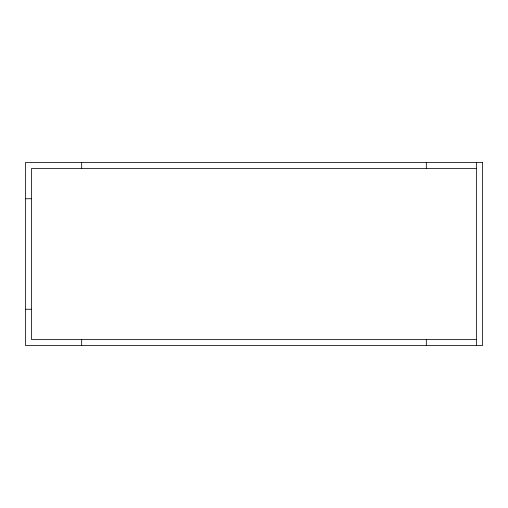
<?xml version="1.0" encoding="UTF-8"?>
<svg xmlns="http://www.w3.org/2000/svg" width="508" height="508" viewBox="0 0 508 508"><rect width="100%" height="100%" fill="white"/><g stroke="black" fill="none" stroke-linecap="round" stroke-linejoin="round"><path stroke-width="0.76" d="M476.574 168.586L31.426 168.586L31.426 339.414L476.574 339.414M25.4 198.736L31.426 198.736M25.4 309.264L31.426 309.264M476.574 162.56L476.574 345.44M426.326 162.56L426.326 168.586M426.326 339.414L426.326 345.44M81.674 162.56L81.674 168.586M81.674 339.414L81.674 345.44M482.6 162.56L25.4 162.56L25.4 345.44L482.6 345.44L482.6 162.56"/></g></svg>
